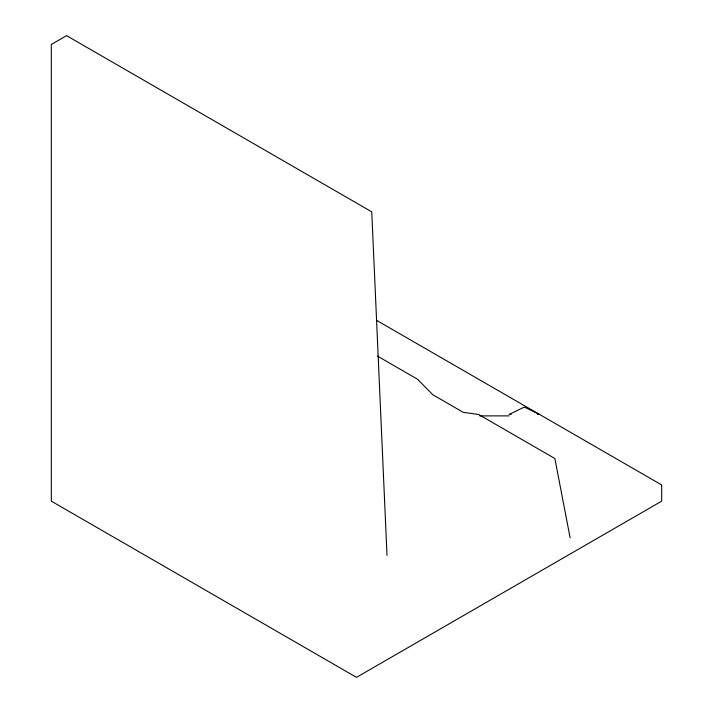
<?xml version="1.0" encoding="UTF-8"?>
<svg xmlns="http://www.w3.org/2000/svg" width="713" height="713" viewBox="0 0 713 713"><rect width="100%" height="100%" fill="white"/><g stroke="black" fill="none" stroke-linecap="round" stroke-linejoin="round"><path stroke-width="1.07" d="M511.266 414.467L509.091 414.467L524.349 407.07L539.607 414.467L537.424 414.467M479.662 415.884L509.091 415.884M376.526 320.315L661.682 484.947L661.682 501.159L356.5 677.35L51.318 501.159L51.318 44.456L66.585 35.65L371.758 211.841L387.016 555.427M377.48 356.108L417.533 379.227L432.791 394.735L463.316 412.355L478.575 414.467L554.866 458.521L570.124 537.807"/></g></svg>
